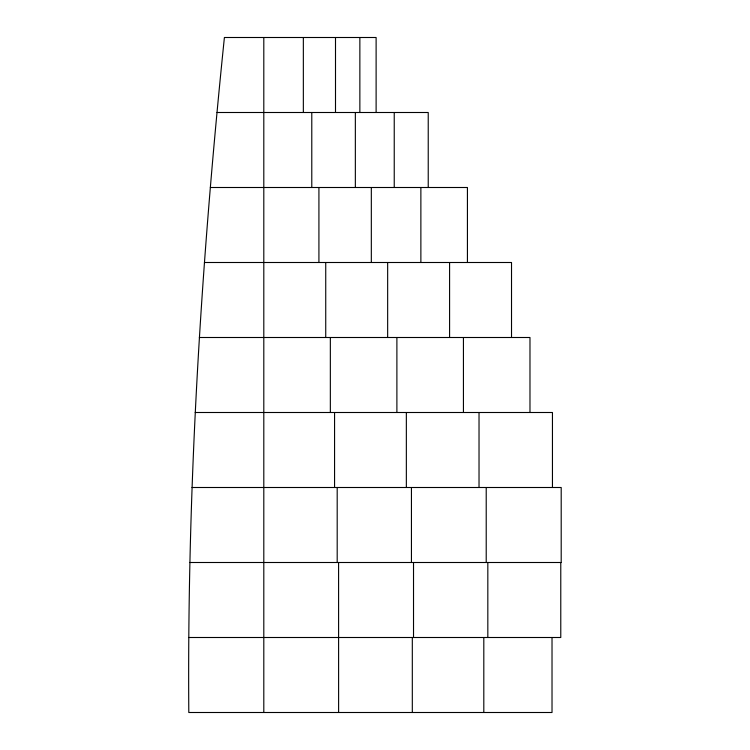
<?xml version="1.0" encoding="UTF-8"?>
<svg xmlns="http://www.w3.org/2000/svg" width="750" height="750" viewBox="0 0 750 750"><rect width="100%" height="100%" fill="white"/><g stroke="black" fill="none" stroke-linecap="round" stroke-linejoin="round"><path stroke-width="1.12" d="M552.019 637.5L552.019 712.5L188.803 712.5C187.041 487.022 201.281 261.713 224.4 37.5L376.116 37.5L376.116 112.5M217.031 112.5L428.231 112.5L428.231 187.5M210.338 187.5L467.428 187.5L467.428 262.5M204.403 262.5L511.519 262.5L511.519 337.5M199.331 337.5L529.978 337.5L529.978 412.5M195.178 412.5L552.45 412.5L552.45 487.5M192.009 487.5L561.197 487.5L561.197 562.5L189.872 562.5M188.803 637.5L560.775 637.5L560.775 562.5M487.828 562.5L487.828 637.5M486.216 487.5L486.216 562.5M483.806 637.5L483.806 712.5M479.025 412.5L479.025 487.5M463.434 337.5L463.434 412.5M449.587 262.5L449.587 337.5M420.872 187.5L420.872 262.5M413.522 562.5L413.522 637.5M412.312 637.5L412.312 712.5M411.441 487.5L411.441 562.5M406.35 412.5L406.35 487.5M396.891 337.5L396.891 412.5M394.237 112.5L394.237 187.5M387.656 262.5L387.656 337.5M371.325 187.5L371.325 262.5M359.859 37.5L359.859 112.5M355.35 112.5L355.35 187.5M338.588 562.5L338.616 712.5M337.191 487.5L337.191 562.5M335.503 37.5L335.503 112.5M334.566 412.5L334.566 487.5M330.347 337.5L330.347 412.5M325.734 262.5L325.734 337.5M318.919 187.5L318.919 262.5M311.784 112.5L311.784 187.5M303.347 37.5L303.347 112.5M263.803 37.5L263.803 712.5"/></g></svg>
